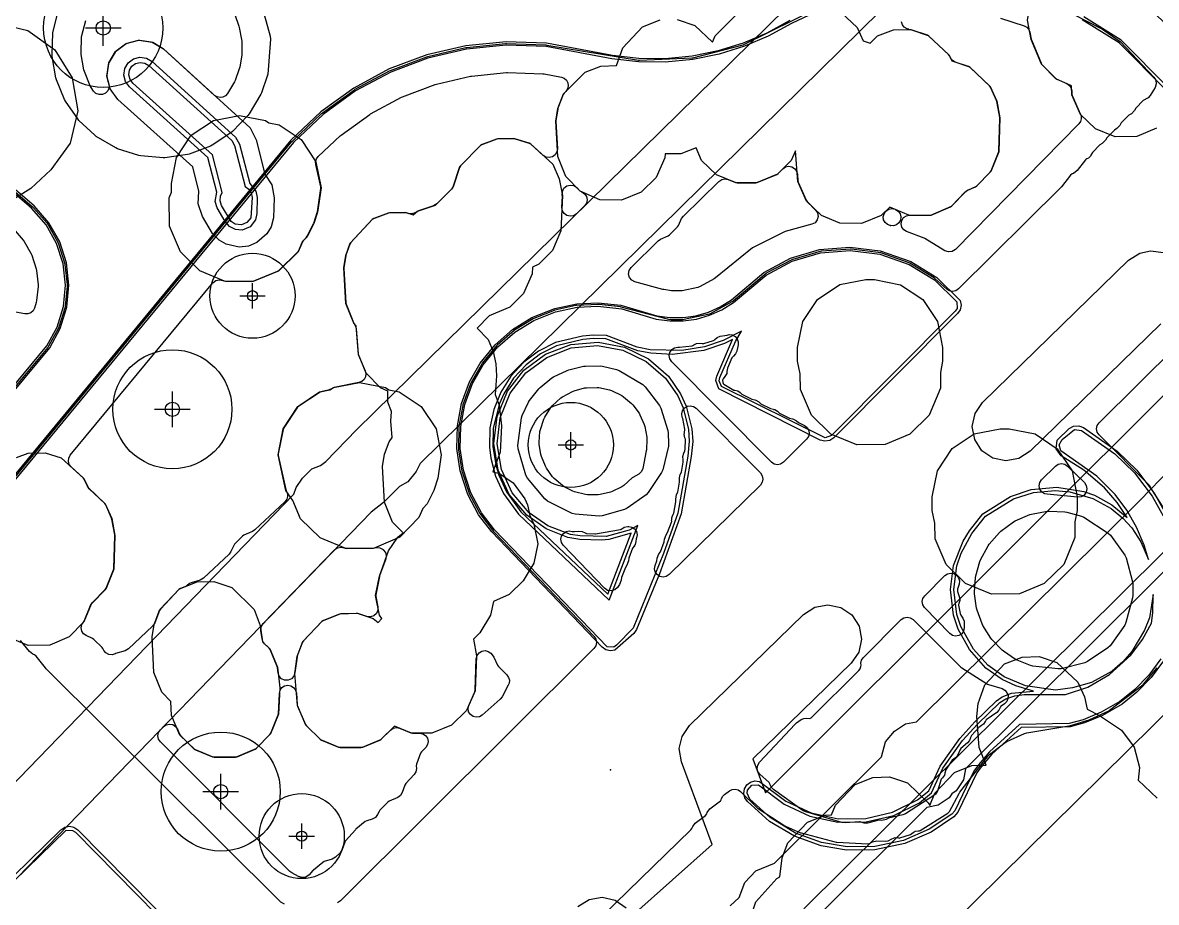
# Model space of a CAD drawing. Header units: metres. Extents: x -2677 to -840, y 169 to 1487.
# Drawn here: x -2429.3 to -2362.6, y 513.6 to 565.4 of the extents above; entities that cross this region are included whole.
import ezdxf

# ---------------------------------------------------------------- set-up
doc = ezdxf.new("R2010")
doc.units = ezdxf.units.M
for name, color, linetype in [('AI_GREENING_ALLOWED_ZONE', 4, 'Continuous'), ('AI_GREENING_EXCLUSIONS', 1, 'Continuous'), ('AI_GREENING_LAWN', 82, 'Continuous'), ('AI_GREENING_REJECTED', 6, 'Continuous'), ('AI_GREENING_TREES', 3, 'Continuous')]:
    doc.layers.add(name, color=color, linetype=linetype)

# ---------------------------------------------------------------- blocks, each defined once
blk = doc.blocks.new('AI_TREE')
for p, q in [((0, -0.3), (0, 0.3)), ((-0.3, 0), (0.3, 0))]:
    blk.add_line(p, q)
for radius in [1, 0.12]:
    blk.add_circle((0, 0), radius)

msp = doc.modelspace()

# ---------------------------------------------------------------- linework, layer by layer
at = {"layer": 'AI_GREENING_ALLOWED_ZONE'}
for points in [[(-2416.818, 565.842), (-2416.568, 565.162), (-2416.546, 565.08), (-2416.415, 564.368), (-2416.406, 564.283), (-2416.398, 563.556), (-2416.405, 563.47), (-2416.523, 562.744), (-2416.545, 562.658), (-2416.787, 561.971), (-2416.83, 561.88), (-2417.236, 561.202), (-2417.351, 561.07), (-2417.506, 560.985), (-2417.68, 560.96), (-2417.852, 560.996), (-2418.001, 561.09), (-2420.981, 563.802), (-2421.021, 563.832), (-2421.627, 564.193), (-2421.719, 564.225), (-2422.393, 564.323), (-2422.49, 564.318), (-2423.151, 564.15), (-2423.238, 564.108), (-2423.784, 563.7), (-2423.849, 563.629), (-2424.198, 563.043), (-2424.23, 562.952), (-2424.328, 562.277), (-2424.323, 562.18), (-2424.214, 561.751), (-2424.214, 561.751), (-2424.204, 561.553), (-2424.272, 561.367), (-2424.406, 561.222), (-2424.587, 561.14), (-2424.784, 561.135), (-2424.969, 561.207), (-2425.111, 561.345), (-2425.257, 561.559), (-2425.308, 561.652), (-2425.65, 562.488), (-2425.68, 562.59), (-2425.84, 563.492), (-2425.847, 563.599), (-2425.812, 564.515), (-2425.796, 564.62), (-2425.571, 565.495)], [(-2371.8, 565.639), (-2370.418, 565.184), (-2370.263, 565.101), (-2370.147, 564.97), (-2370.083, 564.807), (-2370.001, 564.395), (-2369.987, 564.348), (-2369.421, 562.978), (-2369.369, 562.9), (-2368.583, 562.095), (-2368.505, 562.041), (-2367.915, 561.783), (-2367.76, 561.678), (-2367.656, 561.523), (-2367.615, 561.341), (-2367.61, 561.171), (-2367.589, 561.08), (-2367.11, 559.973), (-2367.114, 559.972), (-2367.075, 559.887), (-2367.06, 559.716), (-2367.104, 559.55), (-2367.202, 559.409), (-2374.452, 552.03), (-2374.639, 551.91), (-2374.859, 551.883), (-2375.07, 551.954), (-2376.258, 552.682), (-2376.301, 552.704), (-2377.327, 553.084), (-2377.495, 553.189), (-2377.61, 553.351), (-2377.652, 553.545), (-2377.616, 553.741), (-2377.507, 553.906), (-2377.341, 554.016), (-2377.146, 554.053), (-2375.983, 554.038), (-2375.884, 554.057), (-2374.747, 554.532), (-2374.664, 554.59), (-2373.896, 555.396), (-2373.738, 555.508), (-2373.275, 555.715), (-2373.198, 555.768), (-2372.41, 556.576), (-2372.358, 556.656), (-2371.923, 557.736), (-2371.905, 557.82), (-2371.842, 559.741), (-2371.846, 559.794), (-2372.018, 560.728), (-2372.036, 560.785), (-2372.388, 561.569), (-2372.444, 561.647), (-2373.593, 562.734), (-2373.684, 562.789), (-2374.463, 563.05), (-2374.633, 563.148), (-2374.752, 563.304), (-2374.808, 563.416), (-2374.86, 563.487), (-2376.012, 564.577), (-2376.103, 564.632), (-2377.06, 564.953), (-2377.189, 564.972), (-2377.188, 564.978), (-2377.188, 564.978), (-2377.299, 564.997), (-2377.46, 565.093), (-2377.574, 565.242), (-2377.626, 565.423)], [(-2429.838, 553.272), (-2429.245, 552.587), (-2429.187, 552.504), (-2428.781, 551.78), (-2428.74, 551.688), (-2428.487, 550.897), (-2428.466, 550.798), (-2428.377, 549.961), (-2428.376, 549.86), (-2428.457, 549.024), (-2428.478, 548.922), (-2428.583, 548.588), (-2428.668, 548.428), (-2428.804, 548.309), (-2428.974, 548.246), (-2429.155, 548.247), (-2429.694, 548.352)]]:
    msp.add_lwpolyline(points, dxfattribs=at)
for points in [[(-2425.745, 530.061), (-2425.751, 530.065), (-2425.674, 530.182), (-2425.294, 531.091), (-2425.19, 531.248), (-2424.422, 532.03), (-2424.37, 532.111), (-2423.935, 533.19), (-2423.917, 533.274), (-2423.854, 535.195), (-2423.858, 535.248), (-2424.03, 536.182), (-2424.048, 536.239), (-2424.4, 537.023), (-2424.456, 537.101), (-2425.368, 537.964), (-2425.477, 538.115), (-2425.666, 538.52), (-2425.724, 538.599), (-2426.43, 539.244), (-2426.543, 539.395), (-2426.592, 539.578), (-2426.569, 539.765), (-2426.478, 539.931), (-2418.1, 550.072), (-2417.934, 550.203), (-2417.729, 550.254), (-2417.521, 550.215), (-2417.457, 550.188), (-2417.364, 550.169), (-2415.801, 550.154), (-2415.705, 550.173), (-2414.274, 550.755), (-2414.194, 550.808), (-2413.119, 551.864), (-2413.066, 551.94), (-2412.847, 552.433), (-2412.756, 552.571), (-2412.588, 552.751), (-2412.548, 552.81), (-2412.18, 553.551), (-2412.166, 553.585), (-2411.966, 554.203), (-2411.956, 554.242), (-2411.745, 555.616), (-2411.749, 555.709), (-2412.049, 557.021), (-2412.058, 557.193), (-2412.008, 557.357), (-2411.906, 557.495), (-2410.62, 558.713), (-2410.569, 558.755), (-2408.882, 559.971), (-2408.826, 560.006), (-2407.008, 560.98), (-2406.948, 561.007), (-2405.026, 561.732), (-2404.963, 561.751), (-2402.962, 562.218), (-2402.897, 562.229), (-2400.845, 562.431), (-2400.779, 562.433), (-2398.705, 562.361), (-2398.63, 562.353), (-2397.618, 562.164), (-2397.451, 562.1), (-2397.316, 561.981), (-2397.233, 561.822), (-2397.211, 561.644), (-2397.253, 561.47), (-2397.354, 561.322), (-2397.451, 561.222), (-2397.506, 561.138), (-2397.817, 560.335), (-2397.831, 560.285), (-2397.939, 559.61), (-2397.942, 559.557), (-2397.853, 557.956), (-2397.881, 557.762), (-2397.981, 557.594), (-2398.138, 557.477), (-2398.328, 557.429), (-2398.522, 557.458), (-2398.69, 557.559), (-2399.412, 558.219), (-2399.504, 558.272), (-2400.361, 558.543), (-2400.442, 558.555), (-2401.353, 558.53), (-2401.434, 558.515), (-2402.275, 558.198), (-2402.364, 558.14), (-2403.545, 556.941), (-2403.603, 556.845), (-2403.956, 555.77), (-2404.08, 555.57), (-2404.938, 554.723), (-2405.129, 554.606), (-2406.023, 554.305), (-2406.107, 554.257), (-2406.115, 554.25), (-2406.26, 554.162), (-2406.426, 554.127), (-2406.594, 554.15), (-2406.726, 554.192), (-2406.807, 554.204), (-2407.718, 554.179), (-2407.799, 554.164), (-2408.637, 553.848), (-2408.73, 553.786), (-2409.993, 552.435), (-2410.045, 552.35), (-2410.282, 551.696), (-2410.293, 551.651), (-2410.402, 550.973), (-2410.405, 550.92), (-2410.293, 548.898), (-2410.275, 548.819), (-2409.836, 547.73), (-2409.794, 547.661), (-2409.793, 547.66), (-2409.711, 547.527), (-2409.674, 547.375), (-2409.551, 545.888), (-2409.533, 545.812), (-2409.149, 544.893), (-2409.11, 544.721), (-2409.134, 544.547), (-2409.217, 544.391), (-2409.348, 544.274), (-2409.512, 544.21), (-2410.964, 543.921), (-2411.054, 543.884), (-2411.135, 543.83), (-2411.315, 543.755), (-2411.752, 543.668), (-2411.842, 543.631), (-2413.057, 542.819), (-2413.126, 542.75), (-2413.938, 541.535), (-2413.975, 541.445), (-2414.26, 540.014), (-2414.259, 539.912), (-2413.819, 537.913), (-2413.764, 537.786), (-2413.767, 537.784), (-2413.723, 537.684), (-2413.712, 537.51), (-2413.762, 537.342), (-2413.866, 537.202), (-2415.628, 535.545), (-2415.765, 535.453), (-2416.275, 535.224), (-2416.349, 535.173), (-2416.825, 534.696), (-2416.875, 534.624), (-2417.039, 534.268), (-2417.151, 534.113), (-2418.648, 532.704), (-2418.853, 532.588), (-2419.382, 532.436), (-2419.468, 532.391), (-2419.614, 532.275), (-2419.742, 532.201), (-2420.008, 532.096), (-2420.096, 532.036), (-2421.185, 530.89), (-2421.237, 530.808), (-2421.52, 530.071), (-2421.644, 529.886), (-2423.063, 528.552), (-2423.259, 528.438), (-2423.816, 528.267), (-2423.839, 528.255), (-2424.024, 528.2), (-2424.216, 528.218), (-2424.386, 528.308), (-2424.51, 528.456), (-2424.57, 528.565), (-2424.612, 528.62), (-2425.095, 529.104), (-2425.168, 529.154), (-2425.548, 529.326), (-2425.703, 529.437), (-2425.806, 529.597), (-2425.841, 529.785), (-2425.804, 529.972), (-2425.745, 530.061)], [(-2384.598, 556.776), (-2384.442, 556.882), (-2384.258, 556.922), (-2384.072, 556.892), (-2383.91, 556.794), (-2383.797, 556.644), (-2383.746, 556.462), (-2383.715, 556.07), (-2383.696, 555.991), (-2383.233, 554.923), (-2383.179, 554.844), (-2382.672, 554.35), (-2382.556, 554.175), (-2382.521, 553.969), (-2382.574, 553.767), (-2382.705, 553.604), (-2382.892, 553.509), (-2384.46, 553.09), (-2384.508, 553.072), (-2386.336, 552.154), (-2386.381, 552.124), (-2388.553, 550.357), (-2388.629, 550.306), (-2389.464, 549.85), (-2389.599, 549.8), (-2390.512, 549.606), (-2390.619, 549.595), (-2391.062, 549.597), (-2391.135, 549.603), (-2391.603, 549.675), (-2391.658, 549.686), (-2393.293, 550.129), (-2393.478, 550.224), (-2393.609, 550.386), (-2393.662, 550.588), (-2393.628, 550.794), (-2393.513, 550.968), (-2391.928, 552.532), (-2391.784, 552.631), (-2391.337, 552.834), (-2391.264, 552.885), (-2390.787, 553.361), (-2390.737, 553.434), (-2390.549, 553.846), (-2390.443, 553.996), (-2388.353, 556.034), (-2388.193, 556.139), (-2388.005, 556.176), (-2387.817, 556.14), (-2387.378, 555.963), (-2387.286, 555.945), (-2386.196, 555.945), (-2386.1, 555.964), (-2384.959, 556.441), (-2384.88, 556.495), (-2384.598, 556.776)], [(-2397.564, 555.23), (-2397.558, 555.441), (-2397.465, 555.63), (-2397.302, 555.765), (-2397.099, 555.82), (-2396.891, 555.786), (-2396.715, 555.67), (-2396.537, 555.487), (-2396.458, 555.433), (-2396.408, 555.411), (-2396.248, 555.301), (-2396.142, 555.137), (-2396.107, 554.946), (-2396.147, 554.756), (-2396.256, 554.596), (-2396.736, 554.124), (-2396.902, 554.016), (-2397.096, 553.981), (-2397.289, 554.023), (-2397.451, 554.137), (-2397.555, 554.305), (-2397.586, 554.5), (-2397.56, 555.172), (-2397.564, 555.227), (-2397.564, 555.23)], [(-2378.295, 553.437), (-2378.448, 553.491), (-2378.589, 553.611), (-2378.676, 553.773), (-2378.698, 553.957), (-2378.653, 554.135), (-2378.545, 554.285), (-2378.539, 554.291), (-2378.377, 554.395), (-2378.187, 554.43), (-2377.999, 554.391), (-2377.971, 554.379), (-2377.816, 554.276), (-2377.71, 554.124), (-2377.666, 553.943), (-2377.692, 553.759), (-2377.784, 553.596), (-2377.928, 553.479), (-2378.105, 553.423), (-2378.244, 553.432), (-2378.245, 553.426), (-2378.274, 553.43), (-2378.287, 553.435), (-2378.291, 553.435), (-2378.296, 553.436), (-2378.295, 553.437)], [(-2395.519, 543.918), (-2395.406, 543.907), (-2394.785, 543.777), (-2394.664, 543.735), (-2394.067, 543.438), (-2393.968, 543.372), (-2393.502, 542.979), (-2393.424, 542.898), (-2393.054, 542.405), (-2392.996, 542.306), (-2392.744, 541.733), (-2392.709, 541.621), (-2392.595, 540.994), (-2392.588, 540.883), (-2392.615, 540.259), (-2392.624, 540.183), (-2392.828, 539.162), (-2392.913, 538.968), (-2393.071, 538.826), (-2393.411, 538.632), (-2393.454, 538.6), (-2393.943, 538.158), (-2394.057, 538.08), (-2394.623, 537.8), (-2394.731, 537.762), (-2395.341, 537.619), (-2395.456, 537.606), (-2396.09, 537.608), (-2396.206, 537.622), (-2396.836, 537.775), (-2396.946, 537.816), (-2397.454, 538.076), (-2397.553, 538.143), (-2398.049, 538.571), (-2398.129, 538.658), (-2398.5, 539.177), (-2398.557, 539.28), (-2398.792, 539.861), (-2398.823, 539.973), (-2398.918, 540.589), (-2398.923, 540.704), (-2398.875, 541.323), (-2398.852, 541.441), (-2398.65, 542.056), (-2398.596, 542.17), (-2398.236, 542.733), (-2398.155, 542.83), (-2397.649, 543.3), (-2397.544, 543.375), (-2396.965, 543.684), (-2396.86, 543.726), (-2396.258, 543.887), (-2396.139, 543.904), (-2395.519, 543.918)], [(-2413.277, 527.132), (-2413.345, 526.938), (-2413.485, 526.787), (-2413.675, 526.706), (-2413.881, 526.708), (-2414.068, 526.793), (-2414.206, 526.946), (-2414.27, 527.142), (-2414.302, 527.439), (-2414.32, 527.508), (-2414.732, 528.502), (-2414.791, 528.587), (-2415.059, 528.84), (-2415.16, 528.976), (-2415.211, 529.138), (-2415.274, 529.618), (-2415.253, 529.84), (-2415.138, 530.031), (-2410.925, 534.381), (-2410.763, 534.493), (-2410.57, 534.533), (-2410.377, 534.497), (-2410.324, 534.475), (-2410.228, 534.457), (-2408.666, 534.471), (-2408.525, 534.501), (-2408.295, 534.495), (-2408.092, 534.388), (-2408.081, 534.378), (-2407.961, 534.22), (-2407.911, 534.028), (-2407.941, 533.832), (-2408.298, 532.842), (-2408.308, 532.806), (-2408.522, 531.724), (-2408.522, 531.628), (-2408.402, 531.027), (-2408.404, 530.821), (-2408.489, 530.633), (-2408.643, 530.496), (-2408.838, 530.432), (-2409.043, 530.452), (-2409.587, 530.624), (-2409.668, 530.636), (-2410.577, 530.611), (-2410.662, 530.594), (-2411.6, 530.223), (-2411.688, 530.163), (-2412.778, 529.016), (-2412.829, 528.935), (-2413.14, 528.134), (-2413.154, 528.076), (-2413.277, 527.132)], [(-2402.266, 524.652), (-2402.432, 524.554), (-2402.622, 524.525), (-2402.809, 524.57), (-2402.965, 524.683), (-2403.067, 524.846), (-2403.099, 525.035), (-2403.058, 525.223), (-2402.709, 526.029), (-2402.689, 526.118), (-2402.616, 527.963), (-2402.571, 528.151), (-2402.458, 528.308), (-2402.294, 528.41), (-2402.104, 528.443), (-2401.915, 528.4), (-2401.756, 528.29), (-2401.676, 528.206), (-2401.581, 528.065), (-2401.364, 527.587), (-2401.314, 527.514), (-2400.816, 527.017), (-2400.716, 526.873), (-2400.672, 526.704), (-2400.688, 526.53), (-2400.747, 526.406), (-2400.745, 526.405), (-2401.102, 525.734), (-2401.21, 525.596), (-2402.266, 524.652)], [(-2414.189, 525.931), (-2414.145, 526.113), (-2414.037, 526.266), (-2413.88, 526.369), (-2413.696, 526.406), (-2413.512, 526.374), (-2413.352, 526.275), (-2413.24, 526.125), (-2413.191, 525.944), (-2413.138, 525.249), (-2413.119, 525.169), (-2412.656, 524.102), (-2412.602, 524.023), (-2411.794, 523.235), (-2411.716, 523.184), (-2410.722, 522.768), (-2410.627, 522.749), (-2409.375, 522.749), (-2409.28, 522.768), (-2408.286, 523.184), (-2408.208, 523.235), (-2407.656, 523.772), (-2407.497, 523.877), (-2407.309, 523.914), (-2407.122, 523.878), (-2406.463, 523.614), (-2406.371, 523.596), (-2405.952, 523.596), (-2405.763, 523.559), (-2405.602, 523.454), (-2405.493, 523.295), (-2405.452, 523.107), (-2405.485, 522.918), (-2405.587, 522.755), (-2405.836, 522.488), (-2405.887, 522.406), (-2406.127, 521.768), (-2406.143, 521.672), (-2406.138, 521.516), (-2406.169, 521.325), (-2406.271, 521.161), (-2406.766, 520.624), (-2406.819, 520.537), (-2406.967, 520.106), (-2407.07, 519.931), (-2407.234, 519.812), (-2407.734, 519.587), (-2407.807, 519.536), (-2408.285, 519.059), (-2408.334, 518.988), (-2408.422, 518.8), (-2408.548, 518.633), (-2408.732, 518.532), (-2409.054, 518.436), (-2409.139, 518.391), (-2409.691, 517.942), (-2409.719, 517.915), (-2410.299, 517.269), (-2410.349, 517.182), (-2410.495, 516.748), (-2410.623, 516.547), (-2410.887, 516.293), (-2411.091, 516.174), (-2411.554, 516.036), (-2411.639, 515.991), (-2412.191, 515.542), (-2412.219, 515.515), (-2412.448, 515.26), (-2412.631, 515.131), (-2412.852, 515.095), (-2413.066, 515.158), (-2413.459, 515.38), (-2413.567, 515.462), (-2421.181, 523.085), (-2421.288, 523.245), (-2421.327, 523.434), (-2421.291, 523.624), (-2421.186, 523.786), (-2421.004, 523.974), (-2420.843, 524.085), (-2420.653, 524.126), (-2420.461, 524.091), (-2420.297, 523.985), (-2420.186, 523.825), (-2420.056, 523.526), (-2420.002, 523.447), (-2419.194, 522.659), (-2419.116, 522.608), (-2418.122, 522.192), (-2418.027, 522.173), (-2416.777, 522.173), (-2416.679, 522.193), (-2415.62, 522.652), (-2415.541, 522.706), (-2414.754, 523.513), (-2414.702, 523.593), (-2414.266, 524.675), (-2414.248, 524.755), (-2414.189, 525.931)]]:
    msp.add_lwpolyline(points, close=True, dxfattribs=at)
at = {"layer": 'AI_GREENING_EXCLUSIONS'}
for points in [[(-2433.549, 516.77), (-2413.339, 537.637), (-2413.199, 538.034), (-2412.838, 538.578), (-2412.283, 539.127), (-2411.769, 539.336), (-2411.466, 539.572), (-2409.662, 541.428), (-2378.087, 572.441), (-2377.538, 573.178), (-2377.081, 573.432), (-2376.106, 574.391), (-2375.163, 575.332), (-2374.889, 575.815), (-2374.116, 576.375), (-2354.938, 595.496)], [(-2433.549, 516.77), (-2413.339, 537.637), (-2413.199, 538.034), (-2412.838, 538.578), (-2412.283, 539.127), (-2411.769, 539.336), (-2411.466, 539.572), (-2409.662, 541.428), (-2378.087, 572.441), (-2377.538, 573.178), (-2377.081, 573.432), (-2376.106, 574.391), (-2375.163, 575.332), (-2374.889, 575.815), (-2374.116, 576.375), (-2354.938, 595.496)], [(-2351.862, 592.915), (-2371.286, 573.549), (-2371.848, 572.773), (-2372.336, 572.497), (-2374.234, 570.609), (-2374.518, 570.115), (-2375.33, 569.543), (-2405.924, 539.437), (-2406.157, 538.976), (-2406.642, 538.365), (-2407.129, 538.094), (-2408.08, 537.154), (-2408.789, 536.586), (-2430.773, 513.887)], [(-2351.862, 592.915), (-2371.286, 573.549), (-2371.848, 572.773), (-2372.336, 572.497), (-2374.234, 570.609), (-2374.518, 570.115), (-2375.33, 569.543), (-2405.924, 539.437), (-2406.157, 538.976), (-2406.642, 538.365), (-2407.129, 538.094), (-2408.08, 537.154), (-2408.789, 536.586), (-2430.773, 513.887)], [(-2362.648, 559.163), (-2363.799, 558.665), (-2365.068, 558.648), (-2366.233, 559.118), (-2367.11, 559.973), (-2367.608, 561.124), (-2367.625, 561.657), (-2368.55, 562.06), (-2369.403, 562.934), (-2369.997, 564.371), (-2370.225, 565.519), (-2369.997, 566.667), (-2369.864, 566.955), (-2368.845, 568.504), (-2367.872, 569.155), (-2366.724, 569.383), (-2366.724, 569.383), (-2365.576, 569.155), (-2364.603, 568.504), (-2363.756, 567.226), (-2363.453, 566.667), (-2363.386, 566.327), (-2363.05, 566.201), (-2361.826, 565.042)], [(-2381.724, 566.426), (-2384.095, 565.315), (-2385.468, 564.564), (-2386.853, 563.977), (-2388.35, 563.512), (-2389.883, 563.203), (-2391.51, 563.047), (-2393.078, 563.06), (-2394.644, 563.234), (-2398.504, 563.958), (-2400.863, 564.041), (-2403.193, 563.813), (-2405.465, 563.283), (-2407.647, 562.46), (-2409.71, 561.352), (-2411.624, 559.97), (-2413.362, 558.318), (-2434.08, 533.238)], [(-2381.457, 566.235), (-2380.233, 565.076), (-2379.879, 564.296), (-2379.473, 564.167), (-2379.027, 564.59), (-2378.096, 564.94), (-2377.102, 564.967), (-2376.052, 564.615), (-2374.828, 563.456), (-2374.66, 563.117), (-2373.633, 562.772), (-2372.409, 561.613), (-2372.023, 560.757), (-2371.841, 559.768), (-2371.906, 557.776), (-2372.376, 556.611), (-2373.231, 555.734), (-2373.828, 555.467), (-2374.699, 554.552), (-2375.931, 554.037), (-2377.2, 554.054), (-2378.302, 554.519), (-2378.819, 554.023), (-2379.984, 553.553), (-2381.253, 553.57), (-2382.337, 554.023), (-2383.214, 554.878), (-2383.712, 556.029), (-2383.854, 557.826), (-2384.104, 557.27), (-2384.914, 556.46), (-2386.146, 555.945), (-2387.334, 555.945), (-2388.499, 556.415), (-2389.376, 557.27), (-2389.7, 558.004), (-2390.598, 557.646), (-2391.526, 557.646), (-2391.543, 557.413), (-2392.041, 556.262), (-2392.918, 555.407), (-2394.083, 554.937), (-2395.352, 554.954), (-2396.503, 555.452), (-2397.358, 556.329), (-2397.828, 557.494), (-2397.943, 559.584), (-2397.826, 560.311), (-2397.487, 561.186), (-2396.228, 562.465), (-2395.297, 562.815), (-2394.381, 562.84), (-2394.002, 563.895), (-2392.842, 565.117), (-2391.812, 565.524)], [(-2390.818, 565.551), (-2389.768, 565.199), (-2388.728, 564.215), (-2388.571, 564.585), (-2387.312, 565.864)], [(-2361.932, 561.533), (-2364.715, 564.34), (-2366.918, 565.716)], [(-2384.186, 565.494), (-2385.546, 564.748), (-2386.931, 564.161), (-2388.409, 563.704), (-2389.922, 563.399), (-2391.509, 563.247), (-2393.056, 563.259), (-2394.602, 563.43), (-2398.483, 564.157), (-2400.869, 564.242), (-2403.226, 564.011), (-2405.523, 563.475), (-2407.73, 562.642), (-2409.816, 561.522), (-2411.752, 560.124), (-2413.509, 558.455), (-2434.234, 533.365)], [(-2362.074, 561.392), (-2364.841, 564.183), (-2367.012, 565.539)], [(-2436.867, 535.491), (-2427.853, 546.366), (-2427.252, 547.469), (-2426.884, 548.67), (-2426.765, 549.933), (-2426.903, 551.195), (-2427.288, 552.39), (-2427.905, 553.484), (-2428.75, 554.455), (-2431.105, 556.452)], [(-2436.677, 535.427), (-2427.687, 546.253), (-2427.067, 547.391), (-2426.687, 548.631), (-2426.564, 549.935), (-2426.706, 551.237), (-2427.104, 552.471), (-2427.741, 553.6), (-2428.609, 554.598), (-2430.96, 556.591)], [(-2362.374, 547.664), (-2370.071, 540.162), (-2370.725, 539.737), (-2371.492, 539.595), (-2372.256, 539.757), (-2372.899, 540.199), (-2373.324, 540.853), (-2373.466, 541.62), (-2373.304, 542.383), (-2372.863, 543.027), (-2364.28, 551.392), (-2363.626, 551.817), (-2362.999, 551.956), (-2362.227, 551.848)], [(-2393.412, 512.892), (-2388.756, 517.037), (-2390.562, 521.913), (-2390.686, 522.683), (-2390.525, 523.397), (-2390.083, 524.04), (-2383.377, 530.576), (-2382.722, 531.001), (-2381.955, 531.144), (-2381.192, 530.982), (-2380.549, 530.54), (-2380.123, 529.886), (-2379.981, 529.118), (-2380.143, 528.355), (-2380.585, 527.712), (-2386.36, 522.083), (-2385.62, 520.086), (-2359.122, 546.532)], [(-2362.225, 527.835), (-2362.943, 526.862), (-2363.787, 525.996), (-2364.665, 525.304), (-2365.806, 524.636), (-2366.864, 524.199), (-2367.714, 523.969), (-2370.585, 523.932), (-2372.31, 522.348), (-2372.947, 521.615), (-2373.207, 521.251), (-2374.312, 518.942), (-2374.55, 518.668), (-2375.881, 517.771), (-2377.439, 517.102), (-2379.199, 516.732), (-2380.853, 516.713), (-2382.356, 516.966), (-2383.922, 517.533), (-2385.376, 518.4), (-2386.669, 519.564), (-2386.83, 519.782), (-2386.896, 520.045), (-2386.857, 520.313), (-2386.72, 520.547), (-2386.72, 520.547), (-2386.504, 520.71), (-2386.242, 520.78), (-2385.973, 520.744), (-2384.429, 519.591), (-2382.944, 518.899), (-2381.344, 518.552), (-2379.725, 518.57), (-2378.15, 518.946), (-2376.681, 519.671), (-2376.019, 520.208), (-2375.359, 521.646), (-2374.202, 523.273), (-2373.32, 524.25), (-2372.045, 525.483), (-2371.7, 525.725), (-2371.151, 525.948), (-2369.858, 526.055), (-2370.915, 526.369), (-2371.704, 526.744), (-2372.663, 527.419), (-2373.624, 528.504), (-2374.287, 529.698), (-2374.563, 530.531), (-2374.74, 532.042), (-2374.565, 533.458), (-2373.995, 534.886), (-2373.635, 535.48), (-2372.846, 536.492), (-2371.225, 537.503), (-2370.005, 537.915), (-2368.496, 538.053), (-2366.905, 537.802), (-2366.29, 537.575), (-2365.264, 537.007), (-2364.369, 536.266), (-2364.951, 537.149), (-2365.692, 538.006), (-2366.915, 539.051), (-2368.234, 539.895), (-2368.537, 540.304), (-2368.483, 540.809), (-2367.776, 541.496), (-2367.512, 541.642), (-2367.211, 541.663), (-2366.93, 541.556), (-2364.96, 540.177), (-2363.79, 539.045), (-2362.733, 537.645), (-2361.965, 536.268)], [(-2362.386, 527.953), (-2363.087, 527.001), (-2363.91, 526.153), (-2364.789, 525.461), (-2365.882, 524.821), (-2366.941, 524.384), (-2367.765, 524.162), (-2370.69, 524.105), (-2372.452, 522.489), (-2373.106, 521.736), (-2373.38, 521.353), (-2374.492, 519.029), (-2374.662, 518.834), (-2375.993, 517.937), (-2377.516, 517.287), (-2379.203, 516.932), (-2380.82, 516.91), (-2382.323, 517.163), (-2383.853, 517.72), (-2385.35, 518.629), (-2386.534, 519.712), (-2386.696, 520.055), (-2386.669, 520.247), (-2386.416, 520.531), (-2386.037, 520.555), (-2386.037, 520.555), (-2384.528, 519.416), (-2383.008, 518.709), (-2381.37, 518.353), (-2379.7, 518.371), (-2378.076, 518.759), (-2376.573, 519.502), (-2375.855, 520.083), (-2375.194, 521.532), (-2374.042, 523.154), (-2373.168, 524.121), (-2371.843, 525.39), (-2371.484, 525.612), (-2370.974, 525.787), (-2370.422, 525.855), (-2367.994, 525.855), (-2366.674, 526.286), (-2365.395, 527.036), (-2364.146, 528.168), (-2363.46, 529.09), (-2362.928, 530.058), (-2362.857, 530.664), (-2362.825, 531.735), (-2363.051, 530.368), (-2363.334, 529.638), (-2364.093, 528.387), (-2364.623, 527.782), (-2365.249, 527.243), (-2366.465, 526.574), (-2367.582, 526.248), (-2368.582, 526.125), (-2370.332, 526.372), (-2371.592, 526.909), (-2372.543, 527.579), (-2373.401, 528.538), (-2374.135, 529.853), (-2374.365, 530.564), (-2374.541, 532.03), (-2374.367, 533.429), (-2374.111, 534.179), (-2373.497, 535.327), (-2372.697, 536.358), (-2371.043, 537.365), (-2369.87, 537.743), (-2368.592, 537.854), (-2367.736, 537.781), (-2366.382, 537.397), (-2365.302, 536.791), (-2364.614, 536.23), (-2364.085, 535.662), (-2363.559, 534.842), (-2363.11, 533.801), (-2363.354, 534.645), (-2363.812, 535.694), (-2364.388, 536.705), (-2365.068, 537.624), (-2366.153, 538.71), (-2368.263, 540.19), (-2368.358, 540.541), (-2368.192, 540.863), (-2367.455, 541.45), (-2367.039, 541.389), (-2365.082, 540.018), (-2363.93, 538.902), (-2362.898, 537.532), (-2362.15, 536.192)], [(-2429.637, 539.793), (-2428.956, 540.049), (-2427.961, 540.076), (-2427.013, 539.776), (-2425.687, 538.565), (-2425.437, 538.029), (-2424.421, 537.067), (-2424.035, 536.211), (-2423.853, 535.222), (-2423.918, 533.23), (-2424.388, 532.065), (-2425.257, 531.179), (-2425.692, 530.138), (-2426.545, 529.264), (-2427.692, 528.768), (-2428.958, 528.752), (-2430.183, 529.264)], [(-2387.695, 513.44), (-2387.168, 513.934), (-2386.836, 514.802), (-2386.189, 515.501), (-2385.082, 515.95), (-2378.81, 522.2), (-2378.565, 523.076), (-2378.036, 523.7), (-2377.388, 524.132), (-2376.744, 524.259), (-2363.604, 537.283), (-2361.81, 539.141)], [(-2359.961, 536.49), (-2383.376, 513.265)], [(-2423.817, 463.118), (-2406.926, 479.797), (-2406.804, 480.33), (-2406.439, 481.015), (-2405.931, 481.608), (-2405.606, 481.773), (-2403.613, 483.774), (-2403.451, 484.099), (-2402.861, 484.61), (-2402.41, 484.866), (-2401.66, 485.106), (-2390.377, 496.768), (-2389.242, 497.957), (-2389.08, 498.281), (-2388.268, 498.919), (-2381.667, 505.434), (-2381.022, 506.234), (-2380.696, 506.392), (-2378.71, 508.353), (-2378.549, 508.677), (-2377.737, 509.315), (-2350.93, 535.801)], [(-2423.817, 463.118), (-2406.926, 479.797), (-2406.804, 480.33), (-2406.439, 481.015), (-2405.931, 481.608), (-2405.606, 481.773), (-2403.613, 483.774), (-2403.451, 484.099), (-2402.861, 484.61), (-2402.41, 484.866), (-2401.66, 485.106), (-2390.377, 496.768), (-2389.242, 497.957), (-2389.08, 498.281), (-2388.268, 498.919), (-2381.667, 505.434), (-2381.022, 506.234), (-2380.696, 506.392), (-2378.71, 508.353), (-2378.549, 508.677), (-2377.737, 509.315), (-2350.93, 535.801)], [(-2359.138, 536.157), (-2373.858, 521.487), (-2373.987, 520.841), (-2374.42, 520.192), (-2374.674, 520.022), (-2374.833, 519.784), (-2375.48, 519.349), (-2376.137, 519.216), (-2382.226, 513.149)], [(-2386.507, 512.728), (-2386.196, 513.675), (-2384.958, 515.048), (-2384.77, 515.139), (-2384.643, 516.265), (-2384.304, 517.14), (-2383.144, 518.362), (-2382.114, 518.769), (-2381.742, 518.779), (-2381.51, 519.358), (-2380.35, 520.58), (-2379.32, 520.987), (-2378.326, 521.014), (-2377.276, 520.662), (-2376.052, 519.503), (-2375.958, 519.337), (-2375.675, 520.055), (-2374.515, 521.277), (-2373.485, 521.684), (-2372.647, 521.706), (-2373.064, 522.744), (-2373.192, 524.563), (-2373.112, 525.338), (-2372.723, 526.436), (-2371.563, 527.658), (-2370.533, 528.065), (-2369.539, 528.092), (-2368.489, 527.74), (-2367.265, 526.581), (-2366.879, 525.725), (-2366.723, 524.995), (-2365.987, 524.623), (-2364.702, 523.762), (-2363.945, 522.76), (-2363.632, 521.575), (-2363.724, 520.833), (-2362.6, 519.768)], [(-2434.451, 510.386), (-2426.726, 517.879), (-2426.344, 517.875), (-2426.183, 517.766), (-2420.19, 511.69), (-2419.477, 510.586), (-2419.443, 510.219), (-2419.671, 509.928), (-2420.035, 509.873), (-2422.663, 511.643), (-2424.801, 511.907), (-2425.408, 511.903), (-2426.554, 511.655), (-2427.096, 511.412), (-2428.704, 510.408), (-2445.085, 494.392)], [(-2434.415, 510.701), (-2427.028, 517.916), (-2426.8, 518.064), (-2426.533, 518.115), (-2426.266, 518.06), (-2426.041, 517.907), (-2420.045, 511.828), (-2419.299, 510.677), (-2419.252, 510.163), (-2419.57, 509.756), (-2420.08, 509.678), (-2422.741, 511.453), (-2424.808, 511.707), (-2425.393, 511.703), (-2426.485, 511.467), (-2427.002, 511.235), (-2428.579, 510.25), (-2444.92, 494.278)], [(-2396.642, 513.39), (-2395.982, 513.806), (-2395.213, 513.938), (-2394.452, 513.766), (-2393.814, 513.316)]]:
    msp.add_lwpolyline(points, dxfattribs=at)
for points in [[(-2427.389, 563.771), (-2426.361, 562.113), (-2426.046, 560.187), (-2426.492, 558.288), (-2427.631, 556.704), (-2428.801, 555.612), (-2430.459, 554.584), (-2432.384, 554.27), (-2434.284, 554.716), (-2435.868, 555.854), (-2436.895, 557.513), (-2437.21, 559.438), (-2436.764, 561.337), (-2435.625, 562.921), (-2434.456, 564.013), (-2432.798, 565.041), (-2430.872, 565.356), (-2428.973, 564.91), (-2427.389, 563.771)], [(-2418.113, 552.963), (-2418.714, 553.975), (-2418.965, 554.714), (-2418.916, 555.464), (-2419.285, 556.892), (-2423.676, 560.846), (-2424.143, 561.472), (-2424.335, 562.228), (-2424.223, 563), (-2423.824, 563.671), (-2423.198, 564.138), (-2422.442, 564.33), (-2421.67, 564.218), (-2420.999, 563.819), (-2415.901, 559.178), (-2415.562, 558.475), (-2415.043, 556.464), (-2414.637, 555.832), (-2414.499, 555.064), (-2414.535, 553.887), (-2414.682, 553.367), (-2414.928, 552.949), (-2415.515, 552.434), (-2416.015, 552.23), (-2416.552, 552.166), (-2417.314, 552.333), (-2417.733, 552.579), (-2418.113, 552.963)], [(-2415.599, 553.767), (-2415.914, 553.367), (-2416.385, 553.175), (-2416.774, 553.2), (-2417.124, 553.373), (-2417.381, 553.666), (-2417.848, 554.475), (-2417.974, 554.844), (-2417.867, 555.399), (-2418.392, 557.433), (-2423.007, 561.589), (-2423.24, 561.902), (-2423.336, 562.28), (-2423.28, 562.666), (-2423.081, 563.002), (-2422.768, 563.235), (-2422.39, 563.331), (-2422.004, 563.275), (-2421.668, 563.076), (-2416.772, 558.64), (-2416.531, 558.225), (-2415.93, 555.9), (-2415.568, 555.466), (-2415.498, 555.082), (-2415.515, 554.148), (-2415.599, 553.767)], [(-2416.424, 553.472), (-2416.795, 553.524), (-2417.019, 553.68), (-2417.589, 554.625), (-2417.676, 554.884), (-2417.659, 555.156), (-2417.551, 555.375), (-2418.124, 557.596), (-2422.806, 561.812), (-2422.969, 562.031), (-2423.037, 562.296), (-2422.997, 562.566), (-2422.858, 562.801), (-2422.639, 562.964), (-2422.374, 563.032), (-2422.104, 562.992), (-2421.869, 562.853), (-2416.99, 558.441), (-2416.821, 558.15), (-2416.195, 555.725), (-2415.994, 555.586), (-2415.847, 555.356), (-2415.798, 555.087), (-2415.874, 553.887), (-2416.094, 553.607), (-2416.424, 553.472)], [(-2414.207, 559.358), (-2412.91, 558.491), (-2412.043, 557.193), (-2411.738, 555.663), (-2411.959, 554.222), (-2412.172, 553.567), (-2412.564, 552.777), (-2412.813, 552.509), (-2413.085, 551.897), (-2414.229, 550.774), (-2415.751, 550.154), (-2417.412, 550.17), (-2418.857, 550.774), (-2420.001, 551.897), (-2420.648, 553.405), (-2420.664, 555.066), (-2420.54, 555.403), (-2420.54, 555.916), (-2420.236, 557.446), (-2419.368, 558.744), (-2418.071, 559.611), (-2416.54, 559.916), (-2415.009, 559.611), (-2414.81, 559.478), (-2414.207, 559.358)], [(-2408.302, 530.528), (-2408.532, 531.676), (-2408.305, 532.824), (-2407.769, 534.306), (-2407.23, 535.114), (-2406.917, 535.362), (-2407.54, 536.006), (-2408.01, 537.171), (-2408.125, 539.261), (-2408.008, 539.988), (-2407.747, 540.712), (-2407.565, 540.973), (-2407.649, 541.929), (-2407.596, 542.499), (-2407.809, 543.049), (-2407.811, 543.692), (-2408.24, 543.888), (-2409.095, 544.765), (-2409.548, 545.849), (-2409.687, 547.537), (-2409.821, 547.692), (-2410.291, 548.857), (-2410.406, 550.947), (-2410.289, 551.674), (-2410.028, 552.398), (-2408.691, 553.828), (-2407.76, 554.178), (-2406.766, 554.205), (-2406.326, 554.066), (-2406.07, 554.289), (-2405.02, 554.642), (-2403.993, 555.655), (-2403.585, 556.9), (-2402.326, 558.179), (-2401.395, 558.529), (-2400.401, 558.556), (-2399.452, 558.256), (-2398.127, 557.045), (-2397.741, 556.189), (-2397.559, 555.2), (-2397.641, 553.127), (-2398.139, 551.976), (-2398.949, 551.166), (-2399.323, 550.993), (-2399.34, 550.591), (-2399.838, 549.44), (-2400.648, 548.63), (-2401.861, 548.119), (-2402.561, 547.408), (-2401.924, 546.74), (-2401.624, 546.03), (-2401.469, 545.311), (-2401.43, 544.594), (-2401.507, 543.496), (-2401.275, 542.872), (-2401.142, 541.655), (-2401.219, 540.11), (-2401.637, 538.959), (-2401.263, 538.85), (-2400.455, 538.311), (-2399.773, 537.36), (-2399.614, 537.01), (-2399.468, 536.39), (-2399.237, 535.878), (-2399.01, 534.73), (-2399.24, 533.582), (-2399.869, 532.546), (-2400.679, 531.736), (-2401.613, 531.329), (-2401.774, 530.528), (-2402.403, 529.492), (-2402.785, 529.111), (-2402.609, 528.145), (-2402.691, 526.072), (-2403.189, 524.921), (-2404.066, 524.066), (-2405.231, 523.596), (-2406.419, 523.596), (-2407.423, 523.999), (-2408.242, 523.202), (-2409.326, 522.749), (-2410.676, 522.749), (-2411.76, 523.202), (-2412.637, 524.057), (-2413.135, 525.208), (-2413.28, 527.108), (-2413.15, 528.106), (-2412.811, 528.981), (-2411.651, 530.203), (-2410.621, 530.61), (-2409.627, 530.637), (-2408.678, 530.337), (-2408.388, 530.106), (-2408.172, 530.333), (-2408.302, 530.528)], [(-2399.82, 544.933), (-2398.552, 545.87), (-2397.055, 546.44), (-2395.46, 546.582), (-2393.913, 546.294), (-2392.497, 545.602), (-2391.329, 544.576), (-2390.607, 543.536), (-2390.273, 542.808), (-2389.947, 541.481), (-2389.897, 540.741), (-2389.992, 539.853), (-2390.581, 536.494), (-2391.843, 532.96), (-2393.207, 529.682), (-2393.361, 529.453), (-2394.467, 528.469), (-2394.736, 528.422), (-2395.003, 528.482), (-2395.226, 528.638), (-2401.711, 535.428), (-2402.48, 536.434), (-2403.119, 537.632), (-2403.57, 539.016), (-2403.759, 540.333), (-2403.729, 541.665), (-2403.48, 542.982), (-2403.008, 544.255), (-2402.381, 545.355), (-2401.508, 546.431), (-2400.487, 547.326), (-2399.346, 548.029), (-2398.002, 548.564), (-2396.699, 548.839), (-2395.477, 548.899), (-2394.13, 548.75), (-2392, 548.135), (-2391.234, 548.028), (-2390.468, 548.029), (-2389.712, 548.136), (-2388.978, 548.347), (-2388.278, 548.658), (-2387.622, 549.069), (-2385.711, 550.667), (-2384.149, 551.513), (-2382.448, 552.022), (-2380.661, 552.174), (-2378.88, 551.954), (-2377.069, 551.319), (-2375.555, 550.388), (-2374.185, 549.037), (-2374.124, 548.765), (-2374.174, 548.491), (-2374.328, 548.258), (-2381.599, 540.957), (-2381.841, 540.799), (-2382.126, 540.752), (-2382.406, 540.824), (-2388.362, 543.83), (-2388.541, 544.317), (-2388.485, 544.574), (-2387.554, 546.732), (-2388.036, 546.494), (-2389.244, 546.085), (-2391.101, 545.863), (-2392.363, 545.928), (-2393.114, 546.065), (-2395.008, 546.776), (-2395.734, 546.793), (-2396.349, 546.737), (-2397.896, 546.372), (-2398.852, 545.885), (-2399.692, 545.255), (-2400.427, 544.463), (-2400.999, 543.548), (-2401.245, 542.98), (-2401.621, 541.518), (-2401.64, 540.424), (-2401.47, 539.366), (-2401.301, 538.765), (-2400.838, 537.781), (-2399.995, 536.596), (-2394.889, 531.762), (-2393.51, 535.356), (-2394.834, 534.987), (-2395.263, 534.943), (-2396.523, 534.984), (-2397.228, 535.104), (-2398.501, 535.602), (-2399.65, 536.409), (-2400.683, 537.632), (-2401.336, 539.064), (-2401.583, 540.621), (-2401.399, 542.213), (-2400.789, 543.693), (-2399.82, 544.933)], [(-2399.698, 544.774), (-2398.478, 545.685), (-2397.034, 546.241), (-2395.494, 546.385), (-2393.998, 546.113), (-2392.627, 545.45), (-2391.488, 544.454), (-2390.778, 543.433), (-2390.455, 542.726), (-2390.144, 541.445), (-2390.096, 540.763), (-2390.191, 539.874), (-2390.778, 536.528), (-2391.607, 534.152), (-2393.391, 529.759), (-2394.375, 528.761), (-2394.539, 528.656), (-2394.922, 528.665), (-2401.552, 535.549), (-2402.321, 536.555), (-2402.941, 537.725), (-2403.372, 539.046), (-2403.559, 540.33), (-2403.533, 541.629), (-2403.292, 542.913), (-2402.834, 544.156), (-2402.207, 545.256), (-2401.354, 546.304), (-2400.356, 547.175), (-2399.242, 547.858), (-2397.96, 548.369), (-2396.689, 548.639), (-2395.467, 548.7), (-2394.07, 548.534), (-2392.042, 547.939), (-2391.248, 547.828), (-2390.454, 547.829), (-2389.67, 547.94), (-2388.91, 548.158), (-2388.184, 548.481), (-2387.504, 548.907), (-2385.583, 550.513), (-2384.055, 551.336), (-2382.392, 551.83), (-2380.645, 551.974), (-2378.906, 551.756), (-2377.172, 551.147), (-2375.692, 550.242), (-2374.367, 548.956), (-2374.36, 548.565), (-2374.47, 548.399), (-2381.741, 541.098), (-2382.117, 540.952), (-2388.214, 543.964), (-2388.341, 544.311), (-2388.301, 544.495), (-2387.391, 546.612), (-2387.039, 547.219), (-2388.101, 546.683), (-2389.202, 546.302), (-2390.531, 546.088), (-2392.4, 546.135), (-2393.161, 546.285), (-2394.968, 546.975), (-2395.741, 546.993), (-2396.38, 546.935), (-2397.968, 546.56), (-2398.96, 546.054), (-2399.826, 545.405), (-2400.587, 544.585), (-2401.177, 543.641), (-2401.585, 542.629), (-2401.82, 541.538), (-2401.84, 540.412), (-2401.762, 539.767), (-2401.489, 538.695), (-2401.013, 537.684), (-2400.145, 536.462), (-2394.809, 531.413), (-2393.129, 535.791), (-2393.637, 535.518), (-2394.981, 535.163), (-2396.516, 535.184), (-2397.088, 535.275), (-2398.422, 535.785), (-2399.5, 536.54), (-2400.502, 537.718), (-2401.139, 539.099), (-2401.384, 540.601), (-2401.212, 542.139), (-2400.63, 543.572), (-2399.698, 544.774)], [(-2379.207, 550.262), (-2377.676, 549.958), (-2376.379, 549.09), (-2375.511, 547.793), (-2375.207, 546.262), (-2375.207, 545.456), (-2375.338, 544.797), (-2375.338, 543.872), (-2376.001, 542.286), (-2377.145, 541.163), (-2378.59, 540.559), (-2380.251, 540.543), (-2381.773, 541.163), (-2382.917, 542.286), (-2383.564, 543.795), (-2383.58, 544.715), (-2383.729, 545.465), (-2383.729, 546.267), (-2383.425, 547.798), (-2382.557, 549.095), (-2381.26, 549.963), (-2379.729, 550.267), (-2379.207, 550.262)], [(-2409.482, 544.216), (-2407.951, 543.912), (-2407.752, 543.778), (-2407.149, 543.659), (-2405.852, 542.791), (-2404.984, 541.494), (-2404.68, 539.963), (-2404.887, 538.592), (-2405.113, 537.867), (-2405.506, 537.077), (-2405.758, 536.807), (-2405.985, 536.263), (-2407.108, 535.119), (-2408.617, 534.472), (-2410.278, 534.456), (-2411.8, 535.076), (-2412.944, 536.199), (-2413.406, 537.265), (-2413.809, 537.867), (-2414.27, 539.963), (-2413.966, 541.494), (-2413.098, 542.791), (-2411.801, 543.659), (-2411.218, 543.774), (-2411.013, 543.912), (-2409.482, 544.216)], [(-2369.768, 541.183), (-2368.471, 540.315), (-2367.603, 539.018), (-2367.299, 537.487), (-2367.299, 536.681), (-2367.43, 536.022), (-2367.43, 535.097), (-2368.093, 533.511), (-2369.237, 532.388), (-2370.682, 531.784), (-2372.343, 531.768), (-2373.865, 532.388), (-2375.009, 533.511), (-2375.656, 535.02), (-2375.672, 535.94), (-2375.821, 536.69), (-2375.821, 537.492), (-2375.517, 539.023), (-2374.649, 540.32), (-2373.352, 541.188), (-2371.821, 541.492), (-2371.299, 541.487), (-2369.768, 541.183)], [(-2418.035, 532.51), (-2416.985, 532.158), (-2415.675, 530.853), (-2415.314, 529.924), (-2415.188, 528.962), (-2414.753, 528.55), (-2414.306, 527.475), (-2414.173, 526.258), (-2414.25, 524.713), (-2414.72, 523.548), (-2415.575, 522.671), (-2416.726, 522.173), (-2418.076, 522.173), (-2419.16, 522.626), (-2420.037, 523.481), (-2420.535, 524.632), (-2420.574, 525.459), (-2421.09, 525.997), (-2421.56, 527.162), (-2421.675, 529.252), (-2421.558, 529.979), (-2421.219, 530.854), (-2420.059, 532.076), (-2419.029, 532.483), (-2418.035, 532.51)]]:
    msp.add_lwpolyline(points, close=True, dxfattribs=at)
at = {"layer": 'AI_GREENING_LAWN'}
for points in [[(-2415.271, 566.544), (-2414.732, 564.575), (-2414.715, 564.405), (-2414.715, 564.405), (-2414.872, 562.343), (-2414.899, 562.215), (-2415.24, 561.245), (-2415.283, 561.154), (-2415.974, 560), (-2416.042, 559.912), (-2416.953, 558.959), (-2417.038, 558.888), (-2418.136, 558.159), (-2418.235, 558.109), (-2419.484, 557.635), (-2419.593, 557.608), (-2420.915, 557.424), (-2421.027, 557.422), (-2422.34, 557.535), (-2422.449, 557.556), (-2423.705, 557.955), (-2423.806, 558.001), (-2424.958, 558.677), (-2425.047, 558.745), (-2425.976, 559.621), (-2426.045, 559.702), (-2426.762, 560.746), (-2426.812, 560.84), (-2427.292, 562.011), (-2427.322, 562.114), (-2427.546, 563.375), (-2427.553, 563.482), (-2427.503, 564.763), (-2427.488, 564.868), (-2427.172, 566.094)], [(-2433.566, 534.019), (-2413.449, 558.37), (-2413.408, 558.414), (-2411.707, 560.025), (-2411.707, 560.025), (-2411.655, 560.068), (-2409.784, 561.416), (-2409.728, 561.451), (-2407.712, 562.531), (-2407.653, 562.558), (-2405.521, 563.362), (-2405.458, 563.381), (-2403.24, 563.899), (-2403.175, 563.91), (-2400.899, 564.134), (-2400.833, 564.136), (-2398.527, 564.056), (-2398.463, 564.05), (-2393.075, 563.163), (-2393.023, 563.16), (-2389.943, 563.299), (-2389.893, 563.306), (-2386.933, 564.057), (-2386.884, 564.076), (-2382.44, 566.281)], [(-2368.291, 566.264), (-2365.932, 565.047), (-2365.88, 565.016), (-2364.835, 564.304), (-2364.754, 564.235), (-2362.786, 562.163), (-2362.675, 561.979), (-2362.651, 561.765), (-2362.72, 561.562), (-2363.006, 561.084), (-2363.125, 560.949), (-2363.284, 560.865), (-2363.314, 560.855), (-2363.416, 560.792), (-2363.852, 560.344), (-2363.928, 560.203), (-2364.116, 560.011), (-2364.255, 559.931), (-2364.707, 559.467), (-2364.785, 559.326), (-2364.972, 559.134), (-2365.111, 559.053), (-2365.563, 558.589), (-2365.641, 558.449), (-2365.828, 558.257), (-2365.966, 558.176), (-2366.404, 557.73), (-2366.496, 557.572), (-2366.498, 557.573), (-2366.522, 557.523), (-2366.636, 557.406), (-2366.727, 557.36), (-2366.725, 557.356), (-2366.793, 557.323), (-2366.82, 557.297), (-2367.296, 556.666), (-2367.521, 556.499), (-2367.587, 556.474), (-2367.695, 556.396), (-2368.224, 555.723), (-2368.265, 555.676), (-2374.28, 549.714), (-2374.437, 549.608), (-2374.623, 549.569), (-2374.809, 549.601), (-2374.971, 549.701), (-2375.657, 550.333), (-2375.697, 550.363), (-2377.131, 551.224), (-2377.176, 551.245), (-2378.781, 551.812), (-2378.831, 551.824), (-2380.566, 552.056), (-2380.617, 552.058), (-2382.302, 551.932), (-2382.352, 551.923), (-2384.018, 551.447), (-2384.065, 551.428), (-2385.544, 550.65), (-2385.588, 550.621), (-2387.525, 548.998), (-2387.606, 548.942), (-2388.873, 548.252), (-2389.008, 548.201), (-2390.4, 547.905), (-2390.507, 547.894), (-2391.171, 547.898), (-2391.294, 547.914), (-2394.1, 548.642), (-2394.134, 548.648), (-2395.402, 548.798), (-2395.444, 548.799), (-2396.724, 548.735), (-2396.765, 548.73), (-2398.01, 548.458), (-2398.049, 548.446), (-2399.232, 547.974), (-2399.269, 547.956), (-2400.365, 547.292), (-2400.4, 547.267), (-2401.399, 546.4), (-2401.428, 546.369), (-2402.254, 545.364), (-2402.278, 545.329), (-2402.923, 544.199), (-2402.941, 544.16), (-2403.4, 542.892), (-2403.411, 542.852), (-2403.634, 541.615), (-2403.638, 541.574), (-2403.657, 540.3), (-2403.654, 540.259), (-2403.464, 538.999), (-2403.454, 538.959), (-2403.065, 537.764), (-2403.049, 537.726), (-2402.438, 536.553), (-2402.415, 536.516), (-2401.599, 535.452), (-2401.582, 535.431), (-2395.694, 529.273), (-2395.591, 529.11), (-2395.556, 528.921), (-2395.595, 528.732), (-2395.703, 528.573), (-2410.605, 513.735), (-2410.776, 513.624)], [(-2430.997, 556.493), (-2428.692, 554.536), (-2428.638, 554.483), (-2427.847, 553.569), (-2427.789, 553.487), (-2427.214, 552.462), (-2427.174, 552.369), (-2426.816, 551.25), (-2426.795, 551.151), (-2426.668, 549.97), (-2426.667, 549.868), (-2426.782, 548.686), (-2426.802, 548.587), (-2427.149, 547.464), (-2427.188, 547.371), (-2427.754, 546.339), (-2427.809, 546.258), (-2435.663, 536.855)], [(-2361.707, 536.009), (-2363.001, 538.083), (-2363.035, 538.126), (-2366.012, 541.135), (-2366.119, 541.297), (-2366.156, 541.489), (-2366.117, 541.68), (-2366.008, 541.842), (-2354.582, 553.166)], [(-2413.896, 513.535), (-2414.1, 513.657), (-2427.893, 527.382), (-2427.93, 527.423), (-2428.493, 528.123), (-2428.586, 528.194), (-2428.683, 528.236), (-2428.874, 528.383), (-2429.397, 529.042)], [(-2396.678, 511.427), (-2389.998, 517.915), (-2389.943, 517.993), (-2389.898, 518.098), (-2389.745, 518.293), (-2389.154, 518.748), (-2389.076, 518.853), (-2389.048, 518.925), (-2388.883, 519.143), (-2388.268, 519.608), (-2388.242, 519.634), (-2388.226, 519.666), (-2388.197, 519.751), (-2388.127, 519.886), (-2388.02, 519.993), (-2387.735, 520.202), (-2387.578, 520.279), (-2387.404, 520.298), (-2387.235, 520.256), (-2387.09, 520.157), (-2386.094, 519.186), (-2386.056, 519.156), (-2384.486, 518.137), (-2384.449, 518.117), (-2383.563, 517.736), (-2383.527, 517.724), (-2381.473, 517.186), (-2381.422, 517.179), (-2379.605, 517.091), (-2379.476, 517.121), (-2379.334, 517.198), (-2379.072, 517.258), (-2378.543, 517.233), (-2378.412, 517.264), (-2378.194, 517.386), (-2378.005, 517.447), (-2377.808, 517.429), (-2377.8, 517.427), (-2377.763, 517.422), (-2377.726, 517.428), (-2377.101, 517.642), (-2376.936, 517.754), (-2376.931, 517.746), (-2376.828, 517.82), (-2376.65, 517.844), (-2376.65, 517.853), (-2376.569, 517.857), (-2376.532, 517.872), (-2374.901, 518.884), (-2374.814, 518.977), (-2374.246, 520.042), (-2374.199, 520.115), (-2372.535, 522.249), (-2372.535, 522.249), (-2372.447, 522.337), (-2371.539, 523.041), (-2371.438, 523.102), (-2370.393, 523.573), (-2370.269, 523.611), (-2367.792, 524.021), (-2367.761, 524.028), (-2366.587, 524.378), (-2366.553, 524.391), (-2365.444, 524.906), (-2365.397, 524.934), (-2363.441, 526.432), (-2363.402, 526.47), (-2362.596, 527.434)]]:
    msp.add_lwpolyline(points, dxfattribs=at)
for points in [[(-2389.827, 546.421), (-2389.824, 546.416), (-2389.682, 546.497), (-2389.466, 546.515), (-2389.347, 546.499), (-2389.24, 546.508), (-2388.671, 546.684), (-2388.637, 546.701), (-2388.61, 546.727), (-2388.601, 546.738), (-2388.462, 546.863), (-2388.287, 546.929), (-2387.881, 546.998), (-2387.751, 547.031), (-2387.569, 547.009), (-2387.407, 546.922), (-2387.287, 546.782), (-2387.226, 546.609), (-2387.231, 546.425), (-2387.312, 546.055), (-2387.384, 545.885), (-2387.501, 545.764), (-2387.591, 545.654), (-2387.857, 545.048), (-2387.886, 544.851), (-2387.89, 544.851), (-2387.899, 544.745), (-2388.001, 544.561), (-2388.112, 544.434), (-2388.136, 544.393), (-2388.142, 544.347), (-2388.131, 544.201), (-2388.113, 544.148), (-2388.074, 544.11), (-2387.488, 543.767), (-2387.454, 543.754), (-2387.412, 543.751), (-2387.252, 543.711), (-2387.114, 543.622), (-2387.001, 543.52), (-2386.431, 543.232), (-2386.253, 543.192), (-2386.254, 543.185), (-2386.178, 543.173), (-2386.016, 543.074), (-2385.894, 542.963), (-2385.324, 542.675), (-2385.145, 542.635), (-2385.147, 542.629), (-2385.071, 542.616), (-2384.909, 542.518), (-2384.787, 542.406), (-2384.217, 542.119), (-2384.038, 542.079), (-2384.04, 542.072), (-2383.964, 542.06), (-2383.802, 541.961), (-2383.679, 541.85), (-2383.327, 541.672), (-2383.178, 541.557), (-2383.082, 541.395), (-2383.052, 541.209), (-2383.094, 541.026), (-2383.2, 540.87), (-2384.566, 539.516), (-2384.729, 539.409), (-2384.92, 539.371), (-2385.111, 539.41), (-2385.273, 539.519), (-2391.134, 545.429), (-2391.243, 545.594), (-2391.279, 545.788), (-2391.238, 545.98), (-2391.126, 546.142), (-2390.959, 546.248), (-2390.765, 546.281), (-2390.671, 546.279), (-2389.926, 546.369), (-2389.89, 546.379), (-2389.827, 546.421)], [(-2399.704, 538.77), (-2400.15, 540.308), (-2400.166, 540.511), (-2399.958, 542.123), (-2399.914, 542.274), (-2399.542, 543.058), (-2399.482, 543.153), (-2398.938, 543.843), (-2398.859, 543.922), (-2398.175, 544.474), (-2398.08, 544.534), (-2397.28, 544.924), (-2397.174, 544.962), (-2396.307, 545.163), (-2396.195, 545.176), (-2395.316, 545.179), (-2395.206, 545.167), (-2394.371, 544.98), (-2394.224, 544.922), (-2392.826, 544.089), (-2392.684, 543.962), (-2391.85, 542.864), (-2391.771, 542.709), (-2391.361, 541.382), (-2391.339, 541.253), (-2391.315, 540.608), (-2391.328, 540.474), (-2391.657, 539.077), (-2391.728, 538.913), (-2392.516, 537.739), (-2392.639, 537.612), (-2393.75, 536.811), (-2393.906, 536.735), (-2395.225, 536.363), (-2395.401, 536.346), (-2396.803, 536.459), (-2396.988, 536.51), (-2398.424, 537.232), (-2398.584, 537.359), (-2399.608, 538.59), (-2399.704, 538.77)], [(-2390.666, 538.352), (-2390.678, 538.534), (-2390.671, 538.534), (-2390.681, 538.61), (-2390.631, 538.794), (-2390.559, 538.943), (-2390.449, 539.533), (-2390.458, 539.656), (-2390.461, 539.665), (-2390.484, 539.865), (-2390.428, 540.058), (-2390.361, 540.182), (-2390.332, 540.291), (-2390.317, 540.848), (-2390.322, 540.886), (-2390.352, 540.949), (-2390.4, 541.148), (-2390.382, 541.247), (-2390.383, 541.247), (-2390.362, 541.459), (-2390.487, 542.097), (-2390.515, 542.173), (-2390.545, 542.363), (-2390.501, 542.551), (-2390.39, 542.708), (-2390.227, 542.811), (-2390.038, 542.845), (-2389.85, 542.805), (-2389.69, 542.697), (-2385.914, 538.888), (-2385.806, 538.724), (-2385.769, 538.532), (-2385.809, 538.34), (-2385.919, 538.179), (-2391.289, 532.912), (-2391.45, 532.807), (-2391.638, 532.769), (-2391.827, 532.806), (-2391.988, 532.911), (-2392.097, 533.069), (-2392.139, 533.257), (-2392.107, 533.446), (-2392.004, 533.719), (-2391.989, 533.878), (-2391.894, 534.129), (-2391.799, 534.259), (-2391.577, 534.843), (-2391.562, 535.003), (-2391.467, 535.253), (-2391.372, 535.383), (-2391.138, 535.996), (-2391.131, 536.031), (-2391.137, 536.105), (-2391.128, 536.105), (-2391.131, 536.259), (-2391.039, 536.459), (-2391.02, 536.485), (-2391.008, 536.52), (-2390.881, 537.191), (-2390.895, 537.353), (-2390.846, 537.615), (-2390.776, 537.76), (-2390.666, 538.352)], [(-2368.033, 539.406), (-2367.871, 539.299), (-2366.877, 538.32), (-2366.764, 538.151), (-2366.728, 537.95), (-2366.775, 537.752), (-2366.897, 537.589), (-2367.074, 537.488), (-2367.276, 537.466), (-2369.055, 537.639), (-2369.055, 537.643), (-2369.203, 537.662), (-2369.375, 537.765), (-2369.494, 537.928), (-2369.538, 538.124), (-2369.502, 538.322), (-2369.39, 538.49), (-2368.574, 539.298), (-2368.413, 539.406), (-2368.223, 539.443), (-2368.033, 539.406)], [(-2371.717, 528.48), (-2372.314, 529.099), (-2372.379, 529.181), (-2372.84, 529.919), (-2372.886, 530.013), (-2373.184, 530.831), (-2373.209, 530.932), (-2373.329, 531.784), (-2373.333, 531.887), (-2373.274, 532.746), (-2373.257, 532.848), (-2373.019, 533.684), (-2372.979, 533.784), (-2372.537, 534.609), (-2372.473, 534.701), (-2371.868, 535.397), (-2371.786, 535.472), (-2371.042, 536.016), (-2370.945, 536.072), (-2370.087, 536.441), (-2369.979, 536.474), (-2369.061, 536.642), (-2368.949, 536.65), (-2368.028, 536.61), (-2367.918, 536.593), (-2367.051, 536.356), (-2366.909, 536.293), (-2365.478, 535.359), (-2365.343, 535.23), (-2364.505, 534.049), (-2364.431, 533.892), (-2364.047, 532.488), (-2364.029, 532.359), (-2364.025, 531.679), (-2364.042, 531.547), (-2364.432, 530.094), (-2364.508, 529.933), (-2365.371, 528.727), (-2365.497, 528.604), (-2366.687, 527.799), (-2366.845, 527.728), (-2368.238, 527.377), (-2368.414, 527.365), (-2369.908, 527.527), (-2370.043, 527.561), (-2370.833, 527.882), (-2370.925, 527.931), (-2371.637, 528.413), (-2371.717, 528.48)], [(-2396.392, 535.453), (-2396.219, 535.364), (-2396.213, 535.36), (-2396.18, 535.341), (-2396.143, 535.334), (-2395.657, 535.311), (-2395.603, 535.315), (-2394.139, 535.57), (-2394.102, 535.583), (-2394.038, 535.633), (-2394.033, 535.626), (-2393.917, 535.708), (-2393.707, 535.748), (-2393.653, 535.746), (-2393.468, 535.705), (-2393.312, 535.598), (-2393.207, 535.441), (-2393.167, 535.256), (-2393.199, 535.07), (-2393.217, 535.023), (-2393.232, 534.858), (-2393.285, 534.676), (-2393.333, 534.615), (-2393.327, 534.611), (-2393.432, 534.462), (-2393.652, 533.881), (-2393.666, 533.721), (-2393.761, 533.47), (-2393.857, 533.341), (-2394.086, 532.739), (-2394.1, 532.579), (-2394.196, 532.328), (-2394.321, 532.158), (-2394.484, 532.015), (-2394.692, 531.955), (-2394.906, 531.988), (-2395.085, 532.109), (-2397.506, 534.641), (-2397.61, 534.802), (-2397.645, 534.991), (-2397.606, 535.179), (-2397.499, 535.339), (-2397.34, 535.446), (-2397.153, 535.486), (-2396.989, 535.457), (-2396.852, 535.439), (-2396.586, 535.469), (-2396.392, 535.453)], [(-2374.275, 532.726), (-2374.223, 532.546), (-2374.241, 532.36), (-2374.329, 532.053), (-2374.328, 531.914), (-2374.224, 531.577), (-2374.204, 531.394), (-2374.251, 531.215), (-2374.26, 531.196), (-2374.271, 531.16), (-2374.27, 531.122), (-2374.178, 530.626), (-2374.139, 530.53), (-2374.014, 530.35), (-2373.938, 530.176), (-2373.933, 529.986), (-2373.94, 529.943), (-2373.938, 529.809), (-2373.939, 529.809), (-2373.934, 529.784), (-2373.975, 529.593), (-2374.087, 529.432), (-2374.251, 529.327), (-2374.443, 529.292), (-2374.634, 529.333), (-2374.794, 529.445), (-2376.267, 530.973), (-2376.371, 531.135), (-2376.406, 531.325), (-2376.367, 531.514), (-2376.259, 531.674), (-2375.073, 532.853), (-2374.918, 532.958), (-2374.736, 532.998), (-2374.551, 532.969), (-2374.39, 532.873), (-2374.275, 532.726)], [(-2383.033, 524.462), (-2382.984, 524.469), (-2382.943, 524.496), (-2380.124, 527.28), (-2380.065, 527.371), (-2380.015, 527.509), (-2380.005, 527.586), (-2380.019, 527.7), (-2379.976, 527.874), (-2379.875, 528.022), (-2377.653, 530.268), (-2377.491, 530.377), (-2377.299, 530.416), (-2377.107, 530.379), (-2376.945, 530.27), (-2374.13, 527.463), (-2374.086, 527.428), (-2372.568, 526.475), (-2372.506, 526.447), (-2371.717, 526.213), (-2371.552, 526.128), (-2371.43, 525.989), (-2371.366, 525.815), (-2371.371, 525.629), (-2371.442, 525.458), (-2371.571, 525.325), (-2371.77, 525.185), (-2371.8, 525.155), (-2371.817, 525.118), (-2371.824, 525.09), (-2371.897, 524.934), (-2372.018, 524.811), (-2372.646, 524.365), (-2372.674, 524.338), (-2372.71, 524.266), (-2372.716, 524.269), (-2372.812, 524.11), (-2372.923, 524.043), (-2372.918, 524.035), (-2373.084, 523.93), (-2373.518, 523.454), (-2373.578, 523.329), (-2373.579, 523.325), (-2373.636, 523.161), (-2373.746, 523.026), (-2374.133, 522.694), (-2374.202, 522.597), (-2374.297, 522.353), (-2374.402, 522.189), (-2374.52, 522.106), (-2374.652, 521.994), (-2375.032, 521.416), (-2375.047, 521.382), (-2375.056, 521.307), (-2375.062, 521.308), (-2375.1, 521.123), (-2375.224, 520.972), (-2375.221, 520.969), (-2375.273, 520.915), (-2375.29, 520.883), (-2375.517, 520.183), (-2375.597, 520.032), (-2375.723, 519.916), (-2377.394, 518.845), (-2377.554, 518.779), (-2378.399, 518.588), (-2378.524, 518.52), (-2378.782, 518.46), (-2378.96, 518.467), (-2379.632, 518.3), (-2379.824, 518.291), (-2380.005, 518.354), (-2380.018, 518.362), (-2380.053, 518.376), (-2380.089, 518.378), (-2380.946, 518.312), (-2381.127, 518.331), (-2383.254, 518.961), (-2383.401, 519.033), (-2385.146, 520.274), (-2385.266, 520.395), (-2385.339, 520.549), (-2385.343, 520.565), (-2385.413, 520.681), (-2385.946, 521.171), (-2386.061, 521.329), (-2386.107, 521.52), (-2386.076, 521.713), (-2385.973, 521.88), (-2383.878, 524.127), (-2383.793, 524.2), (-2383.52, 524.385), (-2383.374, 524.453), (-2383.213, 524.471), (-2383.033, 524.462)]]:
    msp.add_lwpolyline(points, close=True, dxfattribs=at)
at = {"layer": 'AI_GREENING_REJECTED'}
msp.add_point((-2394.73, 521.44), dxfattribs=at)

# ---------------------------------------------------------------- block references
at = {"layer": 'AI_GREENING_TREES'}
for p, xscale, yscale in [((-2424.545, 565.053), 3.5, 3.5), ((-2415.77, 549.309), 2.5, 2.5), ((-2420.479, 542.634), 3.5, 3.5), ((-2397.062, 540.536), 2.5, 2.5), ((-2417.637, 520.155), 3.5, 3.5), ((-2412.879, 517.538), 2.5, 2.5)]:
    msp.add_blockref('AI_TREE', p, dxfattribs=dict(at, xscale=xscale, yscale=yscale))

doc.saveas('drawing.dxf')
